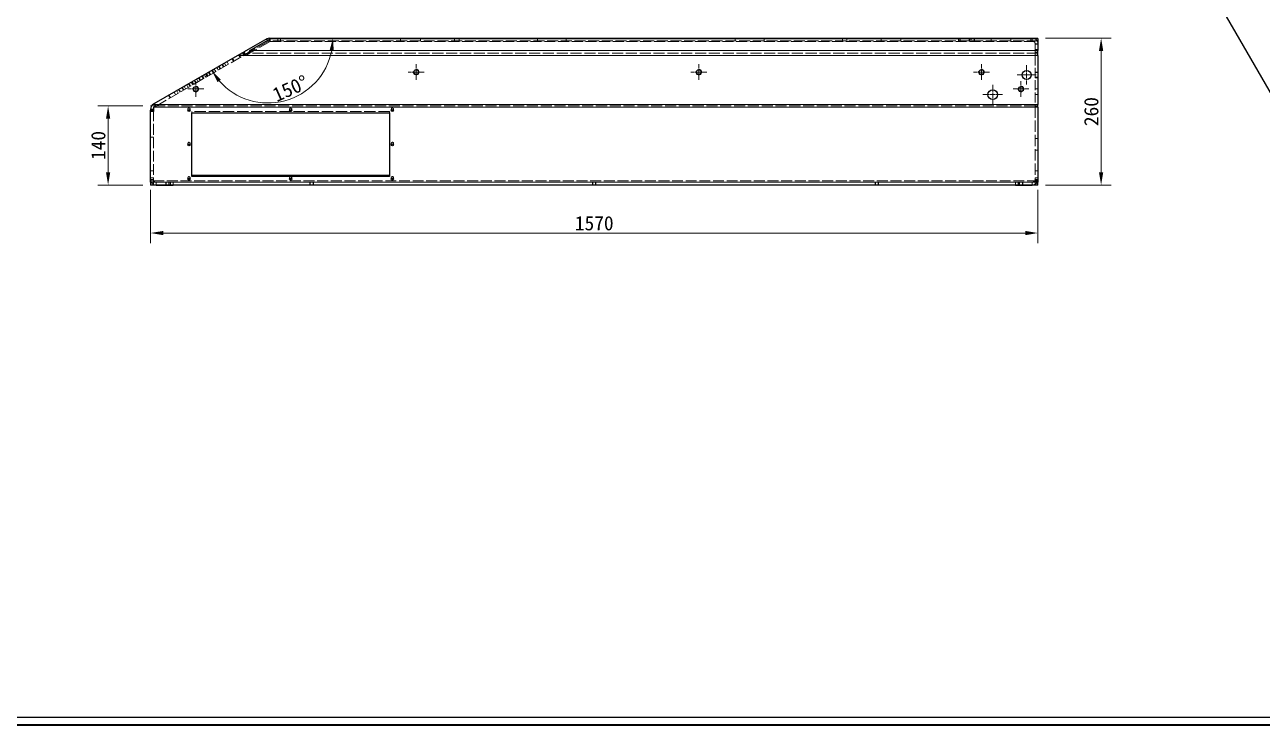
# Model space of a CAD drawing. Header units: millimetres. Extents: x 54 to 7520, y 49 to 5297.
# Drawn here: x 1780 to 3970, y 49 to 1290 of the extents above; entities that cross this region are included whole.
import ezdxf
from ezdxf.enums import TextEntityAlignment as Align

# ---------------------------------------------------------------- set-up
doc = ezdxf.new("R2010")
doc.units = ezdxf.units.MM
doc.header["$LTSCALE"] = 9
for name, pattern in [('CHAIN', [0.3543, 0.2362, -0.0295, 0.0591, -0.0295]), ('DASHED', [0.2067, 0.1654, -0.0413]), ('DOTTED', [0.0482, 0.0069, -0.0413])]:
    doc.linetypes.add(name, pattern=pattern)
for name, color, linetype, lineweight, true_color in [('中心标记 (ISO)', 1, 'CHAIN', 18, 0xff0000), ('尺寸 (ISO)', 7, 'Continuous', 18, 0x008000), ('隐藏 (ISO)', 5, 'DASHED', 18, 0x0000ff), ('隐藏窄的 (ISO)', 5, 'DASHED', 18, 0x0000ff)]:
    doc.layers.add(name, color=color, linetype=linetype, lineweight=lineweight, true_color=true_color)
for name, color, linetype, lineweight in [('可见 (ISO)', 7, 'Continuous', 25), ('可见窄的 (ISO)', 7, 'Continuous', 18), ('图框 (ISO)', 7, 'Continuous', 35), ('草图几何图元 (ISO)', 7, 'Continuous', 18)]:
    doc.layers.add(name, color=color, linetype=linetype, lineweight=lineweight)
doc.styles.get("Standard").update_dxf_attribs({"font": 'simfang.ttf'})
doc.styles.add('最新国标', font='simfang.ttf')
doc.dimstyles.new('默认 (GB)', dxfattribs={"dimscale": 9, "dimtxt": 2.8, "dimasz": 2.5, "dimexe": 2, "dimexo": 1.5, "dimgap": 0.5, "dimtad": 1, "dimtoh": 1, "dimdsep": 46, "dimtxsty": '最新国标', "dimcen": 0.09, "dimdle": 10, "dimclrd": 256, "dimclre": 256, "dimclrt": 256, "dimazin": 2, "dimtfac": 0.535714, "dimtdec": 3, "dimtmove": 0, "dimatfit": 3, "dimfxl": 0, "dimtolj": 1, "dimlwd": -1, "dimlwe": -1, "dimarcsym": 0})

# ---------------------------------------------------------------- blocks, each defined once
blk = doc.blocks.new('图框 最新国标')
at = {"layer": '图框 (ISO)', "color": 7, "linetype": 'Continuous', "lineweight": 25}
for q in [(6, 7), (18, 7)]:
    blk.add_line((834, 7), q, dxfattribs=at)
at = {"layer": '图框 (ISO)'}
blk.add_line((835.5, 5.5), (6, 5.5), dxfattribs=at)
at = {"layer": '图框 (ISO)', "lineweight": 30}
blk.add_attdef('零件代号', text='', height=2.5, rotation=180, dxfattribs=at).set_placement((35.5, 583), align=Align.MIDDLE_CENTER)
blk = doc.blocks.new('*D34')
at = {"layer": 'Defpoints', "color": 0, "transparency": 16777216}
for p in [(2002.8, 1010.8), (3572.8, 1010.8), (3572.8, 920.8)]:
    blk.add_point(p, dxfattribs=at)
at = {"layer": '尺寸 (ISO)', "color": 116, "true_color": 0x00803f, "transparency": 16777216}
for p, q in [((2002.8, 997.3), (2002.8, 902.8)), ((3572.8, 997.3), (3572.8, 902.8)), ((2025.3, 920.8), (3550.3, 920.8))]:
    blk.add_line(p, q, dxfattribs=at)
for points in [[(2025.3, 924.5), (2025.3, 917), (2002.8, 920.8)], [(3550.3, 924.5), (3550.3, 917), (3572.8, 920.8)]]:
    blk.add_solid(points, dxfattribs=at)
at = {"layer": '尺寸 (ISO)', "transparency": 16777216, "insert": (2787.8, 938), "char_height": 25.2, "attachment_point": 5, "style": '最新国标'}
blk.add_mtext('\\A1;1570', dxfattribs=at)
blk = doc.blocks.new('*D35')
at = {"layer": 'Defpoints', "color": 0, "transparency": 16777216}
for p in [(3572.8, 1265.8), (3572.8, 1005.8), (3684.6, 1005.8)]:
    blk.add_point(p, dxfattribs=at)
at = {"layer": '尺寸 (ISO)', "color": 116, "true_color": 0x00803f, "transparency": 16777216}
for p, q in [((3586.3, 1265.8), (3702.6, 1265.8)), ((3684.6, 1243.3), (3684.6, 1028.3)), ((3586.3, 1005.8), (3702.6, 1005.8))]:
    blk.add_line(p, q, dxfattribs=at)
for points in [[(3680.8, 1243.3), (3688.3, 1243.3), (3684.6, 1265.8)], [(3680.8, 1028.3), (3688.3, 1028.3), (3684.6, 1005.8)]]:
    blk.add_solid(points, dxfattribs=at)
at = {"layer": '尺寸 (ISO)', "transparency": 16777216, "insert": (3667.3, 1135.8), "char_height": 25.2, "attachment_point": 5, "rotation": 90, "style": '最新国标'}
blk.add_mtext('\\A1;260', dxfattribs=at)
blk = doc.blocks.new('*D36')
at = {"layer": 'Defpoints', "color": 0, "transparency": 16777216}
for p in [(2002.8, 1145.8), (1927.7, 1005.8), (2002.8, 1005.8)]:
    blk.add_point(p, dxfattribs=at)
at = {"layer": '尺寸 (ISO)', "color": 116, "true_color": 0x00803f, "transparency": 16777216}
for p, q in [((1989.3, 1145.8), (1909.7, 1145.8)), ((1927.7, 1123.3), (1927.7, 1028.3)), ((1989.3, 1005.8), (1909.7, 1005.8))]:
    blk.add_line(p, q, dxfattribs=at)
for points in [[(1924, 1123.3), (1931.5, 1123.3), (1927.7, 1145.8)], [(1924, 1028.3), (1931.5, 1028.3), (1927.7, 1005.8)]]:
    blk.add_solid(points, dxfattribs=at)
at = {"layer": '尺寸 (ISO)', "transparency": 16777216, "insert": (1910.5, 1075.8), "char_height": 25.2, "attachment_point": 5, "rotation": 90, "style": '最新国标'}
blk.add_mtext('\\A1;140', dxfattribs=at)
blk = doc.blocks.new('*D37')
at = {"layer": 'Defpoints', "color": 0, "transparency": 16777216}
for p in [(2199, 1259), (2210.7, 1265.8), (2224.2, 1265.8), (2190.7, 1152.7)]:
    blk.add_point(p, dxfattribs=at)
at = {"layer": '尺寸 (ISO)', "color": 116, "true_color": 0x00803f, "transparency": 16777216}
blk.add_line((2187.3, 1252.3), (2095.7, 1199.4), dxfattribs=at)
blk.add_arc((2210.7, 1265.8), 114.8, 221.2489, 348.7511, dxfattribs=at)
for points in [[(2319.5, 1243.7), (2327, 1243), (2325.5, 1265.8)], [(2121.3, 1187.9), (2127.4, 1192.3), (2111.3, 1208.4)]]:
    blk.add_solid(points, dxfattribs=at)
at = {"layer": '尺寸 (ISO)', "transparency": 16777216, "insert": (2250.2, 1176.6), "char_height": 25.2, "attachment_point": 5, "rotation": 23.9111, "style": '最新国标'}
blk.add_mtext('\\A1;150°', dxfattribs=at)

msp = doc.modelspace()

# ---------------------------------------------------------------- linework, layer by layer
at = {"layer": '中心标记 (ISO)', "ltscale": 3.45699}
for p, q in [((2486.8229, 1205.7507), (2458.8229, 1205.7507)), ((2472.8229, 1219.7507), (2472.8229, 1191.7507)), ((2986.8229, 1205.7507), (2958.8229, 1205.7507)), ((2972.8229, 1219.7507), (2972.8229, 1191.7507)), ((3486.8229, 1205.7507), (3458.8229, 1205.7507)), ((3472.8229, 1219.7507), (3472.8229, 1191.7507)), ((2082.8229, 1189.7507), (2082.8229, 1161.7507)), ((3542.8229, 1189.7507), (3542.8229, 1161.7507)), ((2096.8229, 1175.7507), (2068.8229, 1175.7507)), ((3556.8229, 1175.7507), (3528.8229, 1175.7507))]:
    msp.add_line(p, q, dxfattribs=at)
at = {"layer": '中心标记 (ISO)', "ltscale": 4.197795}
for p, q in [((3552.8229, 1217.7507), (3552.8229, 1183.7507)), ((3569.8229, 1200.7507), (3535.8229, 1200.7507))]:
    msp.add_line(p, q, dxfattribs=at)
at = {"layer": '中心标记 (ISO)', "ltscale": 4.321262}
for p, q in [((3492.8229, 1183.2507), (3492.8229, 1148.2507)), ((3510.3229, 1165.7507), (3475.3229, 1165.7507))]:
    msp.add_line(p, q, dxfattribs=at)
at = {"layer": '可见 (ISO)'}
for p, q in [((4505.7455, 266.1744), (3846.0083, 1408.8729)), ((2208.3484, 1264.411), (2168.5879, 1241.4553)), ((2178.4031, 1243.6375), (2214.3839, 1264.411)), ((2209.8572, 1261.7975), (2208.3484, 1264.411)), ((2213.3484, 1265.7507), (2214.3839, 1265.7507)), ((2213.3484, 1263.8131), (2213.3484, 1265.7507)), ((2214.3839, 1265.7507), (2214.3839, 1264.411)), ((2214.3839, 1265.7507), (3572.8229, 1265.7507)), ((3572.8229, 1264.411), (3572.8229, 1265.7507)), ((3572.8229, 1264.411), (3572.8229, 1243.6375)), ((2156.2073, 1234.3074), (2008.8228, 1149.2148)), ((2165.7532, 1239.8187), (2156.2073, 1234.3074)), ((2173.4031, 1234.9772), (2158.7073, 1234.9772)), ((2165.7532, 1239.8187), (2168.5879, 1241.4553)), ((2167.3676, 1234.9772), (2168.2532, 1235.4885)), ((2171.0879, 1237.1252), (2168.2532, 1235.4885)), ((2175.8452, 1239.8718), (2171.0879, 1237.1252)), ((3572.8229, 1234.9772), (3572.8229, 1243.6375)), ((3572.8229, 1234.9772), (3572.8229, 1148.4302)), ((2002.8228, 1139.9772), (2002.8228, 1138.136)), ((2007.8228, 1148.6375), (2008.8228, 1149.2148)), ((2007.8228, 1138.136), (2007.8228, 1139.9772)), ((2008.8228, 1149.2148), (2008.8228, 1148.4302)), ((2008.8228, 1148.4302), (2008.8228, 1143.4302)), ((2008.8228, 1135.636), (2008.8228, 1143.4302)), ((3572.8229, 1143.4302), (3572.8229, 1148.4302)), ((3572.8229, 1143.4302), (3572.8229, 1010.7508)), ((2002.8228, 1135.636), (2002.8228, 1138.136)), ((2008.8228, 1138.136), (2002.8228, 1138.136)), ((2002.8228, 1010.7508), (2002.8228, 1135.636)), ((2008.8228, 1135.636), (2002.8228, 1135.636)), ((2075.8228, 1020.7989), (2075.8228, 1133.3822)), ((2075.8228, 1133.3822), (2425.8228, 1133.3822)), ((2425.8228, 1133.3822), (2425.8228, 1020.7989)), ((2002.8228, 1010.7508), (2002.8228, 1005.7508)), ((2075.8228, 1023.2989), (2425.8228, 1023.2989)), ((2425.8228, 1020.7989), (2075.8228, 1020.7989)), ((3572.8229, 1005.7508), (3572.8229, 1010.7508)), ((3572.8229, 1005.7508), (2002.8228, 1005.7508)), ((2012.8228, 1005.7507), (2042.8228, 1005.7507)), ((2042.8228, 1005.7508), (2042.8228, 1005.7507)), ((3532.8229, 1005.7508), (3532.8229, 1005.7507)), ((3532.8229, 1005.7507), (3562.8229, 1005.7507))]:
    msp.add_line(p, q, dxfattribs=at)
for centre, radius in [((2472.8229, 1205.7507), 4.188), ((2972.8229, 1205.7507), 4.188), ((3472.8229, 1205.7507), 4.188), ((3552.8229, 1200.7507), 8), ((2082.8229, 1175.7507), 4.188), ((3492.8229, 1165.7507), 8.5), ((3542.8229, 1175.7507), 4.188)]:
    msp.add_circle(centre, radius, dxfattribs=at)
for centre, radius, start, end in [((2213.3484, 1255.7507), 10, 90, 120), ((2158.7073, 1229.9772), 5, 90, 120), ((2012.8228, 1139.9772), 10, 120, 180), ((2012.8228, 1139.9772), 5, 143.1301024, 180), ((2012.8228, 1015.7507), 10, 269.7929805, 270), ((3562.8229, 1015.7507), 10, 270, 270.2070195)]:
    msp.add_arc(centre, radius, start, end, dxfattribs=at)
for centre in [(2070.8228, 1137.7123), (2250.8228, 1137.7123), (2430.8228, 1137.7123), (2070.8228, 1077.0905), (2430.8228, 1077.0905), (2070.8228, 1016.4687), (2250.8228, 1016.4687), (2430.8228, 1016.4687)]:
    msp.add_ellipse(centre, major_axis=(2.067, 0), ratio=0.866025404, dxfattribs=at)
for centre in [(2070.8228, 1140.2123), (2250.8228, 1140.2123), (2430.8228, 1140.2123), (2070.8228, 1079.5905), (2430.8228, 1079.5905), (2070.8228, 1018.9687), (2250.8228, 1018.9687), (2430.8228, 1018.9687)]:
    msp.add_ellipse(centre, major_axis=(2.067, 0), ratio=0.866025404, start_param=3.914605395, end_param=5.510172566, dxfattribs=at)
msp.add_open_spline([(2173.4031, 1234.9772), (2174.6016, 1237.4872), (2175.8, 1239.9841), (2176.9984, 1241.8155), (2177.4667, 1242.5311), (2177.9349, 1243.1472), (2178.4031, 1243.6375)], degree=3, knots=[0, 0, 0, 0, 0.752999647, 0.752999647, 0.752999647, 1.047197551, 1.047197551, 1.047197551, 1.047197551], dxfattribs=at)
at = {"layer": '可见窄的 (ISO)'}
for p, q in [((3572.8229, 1264.411), (2214.3839, 1264.411)), ((2165.7532, 1239.8187), (2168.2532, 1235.4885)), ((2171.0879, 1237.1252), (2168.5879, 1241.4553)), ((3572.8229, 1234.9772), (2173.4031, 1234.9772)), ((2178.4031, 1243.6375), (3572.8229, 1243.6375)), ((2007.8228, 1139.9772), (2002.8228, 1139.9772)), ((2008.8228, 1146.9054), (2007.8228, 1148.6375)), ((2008.8228, 1148.4302), (3572.8229, 1148.4302)), ((3572.8229, 1143.4302), (2008.8228, 1143.4302)), ((2002.8228, 1010.7508), (3572.8229, 1010.7508)), ((2012.8228, 1005.7508), (2012.8228, 1005.7507)), ((3562.8229, 1005.7507), (3562.8229, 1005.7508))]:
    msp.add_line(p, q, dxfattribs=at)
for centre in [(2472.8229, 1205.7507), (2972.8229, 1205.7507), (3472.8229, 1205.7507), (2082.8229, 1175.7507), (3542.8229, 1175.7507)]:
    msp.add_arc(centre, 5, 170, 80, dxfattribs=at)
at = {"layer": '草图几何图元 (ISO)', "color": 1, "linetype": 'DOTTED', "ltscale": 2.431707, "true_color": 0xff0000}
for p in [(2208.3484, 1264.411), (2213.3484, 1265.7507)]:
    msp.add_line(p, (2210.6689, 1265.7507), dxfattribs=at)
at = {"layer": '草图几何图元 (ISO)', "color": 1, "linetype": 'DOTTED', "ltscale": 5.239717, "true_color": 0xff0000}
for p in [(2007.8228, 1148.6375), (2002.8228, 1139.9772)]:
    msp.add_line(p, (2002.8228, 1145.7507), dxfattribs=at)
at = {"layer": '隐藏 (ISO)', "ltscale": 14.370861}
msp.add_line((2210.8484, 1260.0809), (2175.8452, 1239.8718), dxfattribs=at)
at = {"layer": '隐藏 (ISO)', "ltscale": 14.77222}
msp.add_line((2214.3839, 1260.0809), (2178.4031, 1239.3074), dxfattribs=at)
at = {"layer": '隐藏 (ISO)', "ltscale": 0.419406}
msp.add_line((2210.8484, 1260.0809), (2209.8572, 1261.7975), dxfattribs=at)
at = {"layer": '隐藏 (ISO)', "ltscale": 0.648002}
msp.add_line((2213.3484, 1260.7507), (2213.3484, 1263.8131), dxfattribs=at)
at = {"layer": '隐藏 (ISO)', "ltscale": 0.219053}
msp.add_line((2214.3839, 1260.7507), (2213.3484, 1260.7507), dxfattribs=at)
at = {"layer": '隐藏 (ISO)', "ltscale": 1.058065}
for p, q in [((2214.3839, 1260.0809), (2214.3839, 1264.411)), ((2232.8229, 1265.7507), (2232.8229, 1260.7507)), ((2445.3229, 1265.7507), (2445.3229, 1260.7507)), ((2480.3229, 1265.7507), (2480.3229, 1260.7507)), ((2540.8229, 1265.7507), (2540.8229, 1260.7507)), ((2548.8229, 1265.7507), (2548.8229, 1260.7507)), ((2687.3229, 1265.7507), (2687.3229, 1260.7507)), ((2738.3229, 1265.7507), (2738.3229, 1260.7507)), ((3037.3229, 1265.7507), (3037.3229, 1260.7507)), ((3088.3229, 1265.7507), (3088.3229, 1260.7507)), ((3226.8229, 1265.7507), (3226.8229, 1260.7507)), ((3234.8229, 1265.7507), (3234.8229, 1260.7507)), ((3295.3229, 1265.7507), (3295.3229, 1260.7507)), ((3330.3229, 1265.7507), (3330.3229, 1260.7507)), ((3432.1229, 1265.7507), (3432.1229, 1260.7507)), ((3432.3934, 1260.7507), (3432.3934, 1265.7507)), ((3434.8524, 1260.7507), (3434.8524, 1265.7507)), ((3435.1229, 1260.7507), (3435.1229, 1265.7507)), ((3451.3229, 1265.7507), (3451.3229, 1260.7507)), ((3451.5934, 1260.7507), (3451.5934, 1265.7507)), ((3454.0524, 1260.7507), (3454.0524, 1265.7507)), ((3454.3229, 1260.7507), (3454.3229, 1265.7507)), ((3454.8644, 1260.7507), (3454.8644, 1265.7507)), ((3459.7814, 1260.7507), (3459.7814, 1265.7507)), ((3460.3229, 1260.7507), (3460.3229, 1265.7507)), ((3489.8229, 1260.7507), (3489.8229, 1265.7507)), ((3524.8229, 1260.7507), (3524.8229, 1265.7507)), ((3560.3229, 1260.7507), (3560.3229, 1265.7507)), ((3572.8229, 1255.7507), (3567.8229, 1255.7507)), ((2148.1189, 1229.6375), (2150.6189, 1225.3074)), ((2158.7073, 1235.7507), (2161.2073, 1231.4206)), ((2161.9106, 1231.8266), (2159.4106, 1236.1567)), ((2169.1644, 1236.0146), (2166.6644, 1240.3447)), ((2169.8676, 1236.4206), (2167.3676, 1240.7507)), ((3567.8229, 1245.7507), (3572.8229, 1245.7507)), ((3572.8229, 1240.7507), (3567.8229, 1240.7507)), ((2107.7147, 1200.5366), (2105.2147, 1204.8667)), ((2108.1836, 1200.8074), (2105.6836, 1205.1375)), ((2113.5759, 1203.9206), (2111.0759, 1208.2507)), ((2112.6118, 1209.1375), (2115.1118, 1204.8074)), ((2123.4372, 1215.3875), (2125.9372, 1211.0574)), ((2130.3654, 1219.3875), (2132.8654, 1215.0574)), ((3572.8229, 1205.7507), (3567.8229, 1205.7507)), ((3567.8229, 1204.9387), (3572.8229, 1204.9387)), ((2070.1766, 1184.6375), (2072.6766, 1180.3074)), ((2074.9397, 1187.3875), (2077.4397, 1183.0574)), ((2077.1048, 1188.6375), (2079.6048, 1184.3074)), ((2081.0019, 1190.8875), (2083.5019, 1186.5574)), ((2087.9301, 1194.8875), (2090.4301, 1190.5574)), ((2094.8583, 1198.8875), (2097.3583, 1194.5574)), ((2100.4875, 1202.1375), (2102.9875, 1197.8074)), ((2103.4564, 1198.0781), (2100.9564, 1202.4082)), ((3567.8229, 1196.5627), (3572.8229, 1196.5627)), ((3567.8229, 1195.7507), (3572.8229, 1195.7507)), ((2034.6696, 1164.1375), (2037.1696, 1159.8074)), ((2052.4231, 1174.3875), (2054.9231, 1170.0574)), ((2053.2891, 1174.8875), (2055.7891, 1170.5574)), ((2059.3513, 1178.3875), (2061.8513, 1174.0574)), ((3572.8229, 1165.7507), (3567.8229, 1165.7507)), ((2009.9878, 1149.8875), (2012.4878, 1145.5574)), ((2068.7558, 1140.2123), (2068.7558, 1137.7123)), ((2072.8898, 1140.2123), (2072.8898, 1137.7123)), ((2248.7558, 1140.2123), (2248.7558, 1137.7123)), ((2252.8898, 1140.2123), (2252.8898, 1137.7123)), ((2428.7558, 1140.2123), (2428.7558, 1137.7123)), ((2432.8898, 1140.2123), (2432.8898, 1137.7123)), ((2002.8228, 1137.6366), (2007.8228, 1137.6366)), ((2075.8228, 1133.3822), (2075.8228, 1135.8822)), ((2425.8228, 1133.3822), (2425.8228, 1135.8822)), ((2007.8228, 1090.7507), (2002.8228, 1090.7507)), ((2068.7558, 1079.5905), (2068.7558, 1077.0905)), ((2072.8898, 1079.5905), (2072.8898, 1077.0905)), ((2428.7558, 1079.5905), (2428.7558, 1077.0905)), ((2432.8898, 1079.5905), (2432.8898, 1077.0905)), ((3567.8229, 1088.2507), (3572.8229, 1088.2507)), ((3567.8229, 1067.2507), (3572.8229, 1067.2507)), ((2007.8228, 1030.7507), (2002.8228, 1030.7507)), ((3572.8229, 1030.7507), (3567.8229, 1030.7507)), ((2007.8228, 1018.2507), (2002.8228, 1018.2507)), ((2002.8228, 1011.2507), (2007.8228, 1011.2507)), ((2029.8228, 1010.7507), (2029.8228, 1005.7507)), ((2029.8228, 1010.7507), (2029.8228, 1005.7507)), ((2030.3643, 1010.7507), (2030.3643, 1005.7507)), ((2035.2813, 1010.7507), (2035.2813, 1005.7507)), ((2035.8228, 1005.7507), (2035.8228, 1010.7507)), ((2035.8228, 1005.7507), (2035.8228, 1010.7507)), ((2068.7558, 1018.9687), (2068.7558, 1016.4687)), ((2072.8898, 1018.9687), (2072.8898, 1016.4687)), ((2248.7558, 1018.9687), (2248.7558, 1016.4687)), ((2252.8898, 1018.9687), (2252.8898, 1016.4687)), ((2284.8228, 1010.7508), (2284.8228, 1005.7508)), ((2285.3643, 1010.7508), (2285.3643, 1005.7508)), ((2290.2813, 1010.7508), (2290.2813, 1005.7508)), ((2290.8228, 1005.7508), (2290.8228, 1010.7508)), ((2428.7558, 1018.9687), (2428.7558, 1016.4687)), ((2432.8898, 1018.9687), (2432.8898, 1016.4687)), ((2784.8228, 1010.7508), (2784.8228, 1005.7508)), ((2785.3643, 1010.7508), (2785.3643, 1005.7508)), ((2790.2813, 1010.7508), (2790.2813, 1005.7508)), ((2790.8228, 1005.7508), (2790.8228, 1010.7508)), ((3284.8228, 1010.7508), (3284.8228, 1005.7508)), ((3285.3643, 1010.7508), (3285.3643, 1005.7508)), ((3290.2813, 1010.7508), (3290.2813, 1005.7508)), ((3290.8228, 1005.7508), (3290.8228, 1010.7508)), ((3539.8229, 1010.7507), (3539.8229, 1005.7507)), ((3539.8229, 1010.7507), (3539.8229, 1005.7507)), ((3540.3644, 1010.7507), (3540.3644, 1005.7507)), ((3545.2814, 1010.7507), (3545.2814, 1005.7507)), ((3545.8229, 1005.7507), (3545.8229, 1010.7507)), ((3545.8229, 1005.7507), (3545.8229, 1010.7507)), ((3567.8229, 1018.2507), (3572.8229, 1018.2507)), ((3572.8229, 1011.2508), (3567.8229, 1011.2508))]:
    msp.add_line(p, q, dxfattribs=at)
at = {"layer": '隐藏 (ISO)', "ltscale": 13.039745}
msp.add_line((3572.8229, 1260.7507), (2214.3839, 1260.7507), dxfattribs=at)
at = {"layer": '隐藏 (ISO)', "ltscale": 0.553954}
for p, q in [((3567.8229, 1255.0809), (3567.8229, 1255.7507)), ((3567.8229, 1145.1982), (3567.8229, 1147.6982))]:
    msp.add_line(p, q, dxfattribs=at)
at = {"layer": '隐藏 (ISO)', "ltscale": 6.676286}
msp.add_line((3567.8229, 1255.0809), (3567.8229, 1239.3074), dxfattribs=at)
at = {"layer": '隐藏 (ISO)', "ltscale": 13.733557}
msp.add_line((2012.4878, 1145.5574), (2167.3676, 1234.9772), dxfattribs=at)
at = {"layer": '隐藏 (ISO)', "ltscale": 0.949436}
msp.add_line((2178.4031, 1239.7519), (2178.4031, 1243.6375), dxfattribs=at)
at = {"layer": '隐藏 (ISO)', "ltscale": 0.108529}
msp.add_line((2178.4031, 1239.3074), (2178.4031, 1239.7519), dxfattribs=at)
at = {"layer": '隐藏 (ISO)', "ltscale": 1.108008}
for p, q in [((3567.8229, 1234.9772), (3567.8229, 1239.3074)), ((3567.8229, 1011.2508), (3567.8229, 1013.7508))]:
    msp.add_line(p, q, dxfattribs=at)
at = {"layer": '隐藏 (ISO)', "ltscale": 11.729164}
msp.add_line((3567.8229, 1234.9772), (3567.8229, 1147.6982), dxfattribs=at)
at = {"layer": '隐藏 (ISO)', "ltscale": 0.528982}
msp.add_line((2012.4878, 1145.5574), (2010.3228, 1144.3074), dxfattribs=at)
at = {"layer": '隐藏 (ISO)', "ltscale": 13.598376}
msp.add_line((3567.8229, 1145.1982), (3567.8229, 1013.7508), dxfattribs=at)
at = {"layer": '隐藏 (ISO)', "ltscale": 0.105583}
msp.add_line((2007.8228, 1137.6366), (2007.8228, 1138.136), dxfattribs=at)
at = {"layer": '隐藏 (ISO)', "ltscale": 12.764407}
msp.add_line((2007.8228, 1137.6366), (2007.8228, 1014.2507), dxfattribs=at)
at = {"layer": '隐藏 (ISO)', "ltscale": 13.438693}
msp.add_line((2425.8228, 1135.8822), (2075.8228, 1135.8822), dxfattribs=at)
at = {"layer": '隐藏 (ISO)', "ltscale": 1.329629}
msp.add_line((2007.8228, 1014.2507), (2007.8228, 1011.2507), dxfattribs=at)
at = {"layer": '隐藏 (ISO)', "ltscale": 6.348889}
for p, q in [((2042.8228, 1010.7507), (2012.8228, 1010.7507)), ((3532.8229, 1010.7507), (3562.8229, 1010.7507))]:
    msp.add_line(p, q, dxfattribs=at)
at = {"layer": '隐藏 (ISO)', "ltscale": 1.058051}
for p, q in [((2042.8228, 1010.7507), (2042.8228, 1005.7508)), ((3532.8229, 1010.7507), (3532.8229, 1005.7508))]:
    msp.add_line(p, q, dxfattribs=at)
at = {"layer": '隐藏 (ISO)', "ltscale": 0.553954}
msp.add_arc((2213.3484, 1255.7507), 5, 90, 120, dxfattribs=at)
at = {"layer": '隐藏 (ISO)', "ltscale": 3.324223}
msp.add_arc((3562.8229, 1255.7507), 10, 0, 90, dxfattribs=at)
at = {"layer": '隐藏 (ISO)', "ltscale": 1.662061}
for centre, start, end in [((3562.8229, 1255.7507), 0, 90), ((2012.8228, 1015.7507), 180, 270), ((3562.8229, 1015.7507), 270, 0)]:
    msp.add_arc(centre, 5, start, end, dxfattribs=at)
at = {"layer": '隐藏 (ISO)', "ltscale": 0.427077}
msp.add_arc((2012.8228, 1139.9772), 5, 120, 143.1301024, dxfattribs=at)
at = {"layer": '隐藏 (ISO)', "ltscale": 3.316576}
for centre, start, end in [((2012.8228, 1015.7507), 180, 269.7929805), ((3562.8229, 1015.7507), 270.2070195, 0)]:
    msp.add_arc(centre, 10, start, end, dxfattribs=at)
at = {"layer": '隐藏 (ISO)', "ltscale": 2.050477}
for centre in [(2070.8228, 1140.2123), (2250.8228, 1140.2123), (2430.8228, 1140.2123), (2070.8228, 1079.5905), (2430.8228, 1079.5905), (2070.8228, 1018.9687), (2250.8228, 1018.9687), (2430.8228, 1018.9687)]:
    msp.add_ellipse(centre, major_axis=(2.067, 0), ratio=0.866025404, start_param=5.510172566, end_param=10.197790702, dxfattribs=at)
at = {"layer": '隐藏 (ISO)', "ltscale": 1.5315}
msp.add_open_spline([(2178.4031, 1239.3074), (2176.9779, 1238.5611), (2175.5527, 1237.2083), (2174.1276, 1235.7329), (2173.8861, 1235.483), (2173.6446, 1235.2301), (2173.4031, 1234.9772)], degree=3, knots=[0, 0, 0, 0, 0.895472537, 0.895472537, 0.895472537, 1.047197551, 1.047197551, 1.047197551, 1.047197551], dxfattribs=at)
at = {"layer": '隐藏窄的 (ISO)', "ltscale": 13.039745}
msp.add_line((2214.3839, 1260.0809), (3572.8229, 1260.0809), dxfattribs=at)
at = {"layer": '隐藏窄的 (ISO)', "ltscale": 1.058065}
for p, q in [((2227.8229, 1260.7507), (2227.8229, 1265.7507)), ((3562.8229, 1260.7507), (3562.8229, 1265.7507)), ((3572.8229, 1255.0809), (3567.8229, 1255.0809)), ((2147.0747, 1229.0346), (2149.5747, 1224.7045)), ((3572.8229, 1235.7507), (3567.8229, 1235.7507)), ((2106.7279, 1205.7404), (2109.2279, 1201.4102)), ((2111.5676, 1208.5346), (2114.0676, 1204.2045)), ((2115.4061, 1210.7507), (2117.9061, 1206.4206)), ((2115.8211, 1210.9904), (2118.3211, 1206.6602)), ((2120.2279, 1213.5346), (2122.7279, 1209.2045)), ((2124.4814, 1215.9904), (2126.9814, 1211.6602)), ((2129.3211, 1218.7846), (2131.8211, 1214.4545)), ((2133.5747, 1221.2404), (2136.0747, 1216.9102)), ((2137.9814, 1223.7846), (2140.4814, 1219.4545)), ((2066.9673, 1182.7846), (2069.4673, 1178.4545)), ((2071.2208, 1185.2404), (2073.7208, 1180.9102)), ((2076.0606, 1188.0346), (2078.5606, 1183.7045)), ((2080.3141, 1190.4904), (2082.8141, 1186.1602)), ((2084.7208, 1193.0346), (2087.2208, 1188.7045)), ((2088.9743, 1195.4904), (2091.4743, 1191.1602)), ((2093.8141, 1198.2846), (2096.3141, 1193.9545)), ((2098.0676, 1200.7404), (2100.5676, 1196.4102)), ((2102.4743, 1203.2846), (2104.9743, 1198.9545)), ((2035.7138, 1164.7404), (2038.2138, 1160.4102)), ((2044.807, 1169.9904), (2047.307, 1165.6602)), ((2049.2138, 1172.5346), (2051.7138, 1168.2045)), ((2053.4673, 1174.9904), (2055.9673, 1170.6602)), ((2058.307, 1177.7846), (2060.807, 1173.4545)), ((2062.5606, 1180.2404), (2065.0606, 1175.9102)), ((3567.8229, 1175.7507), (3572.8229, 1175.7507)), ((3572.8229, 1147.6982), (3567.8229, 1147.6982)), ((3572.8229, 1145.1982), (3567.8229, 1145.1982)), ((2007.8228, 1015.7507), (2002.8228, 1015.7507)), ((2007.8228, 1014.2507), (2002.8228, 1014.2507)), ((2007.8228, 1010.7508), (2007.8228, 1005.7508)), ((2037.8228, 1005.7507), (2037.8228, 1010.7507)), ((3537.8229, 1010.7507), (3537.8229, 1005.7507)), ((3567.8229, 1015.7507), (3572.8229, 1015.7507)), ((3572.8229, 1013.7508), (3567.8229, 1013.7508)), ((3567.8229, 1005.7508), (3567.8229, 1010.7508))]:
    msp.add_line(p, q, dxfattribs=at)
at = {"layer": '隐藏窄的 (ISO)', "ltscale": 13.150301}
msp.add_line((3572.8229, 1239.3074), (2178.4031, 1239.3074), dxfattribs=at)
at = {"layer": '隐藏窄的 (ISO)', "ltscale": 0.634799}
msp.add_line((2010.3228, 1144.3074), (2008.8228, 1146.9054), dxfattribs=at)
at = {"layer": '隐藏窄的 (ISO)', "ltscale": 13.136323}
msp.add_line((2008.8228, 1145.9302), (3572.8229, 1145.9302), dxfattribs=at)
at = {"layer": '隐藏窄的 (ISO)', "ltscale": 12.983846}
msp.add_line((3572.8229, 1013.2508), (2002.8228, 1013.2508), dxfattribs=at)
at = {"layer": '隐藏窄的 (ISO)', "ltscale": 1.058051}
for p, q in [((2012.8228, 1010.7507), (2012.8228, 1005.7508)), ((3562.8229, 1005.7508), (3562.8229, 1010.7507))]:
    msp.add_line(p, q, dxfattribs=at)

# ---------------------------------------------------------------- block references
at = {"xscale": 9, "yscale": 9, "zscale": 9}
msp.add_blockref('图框 最新国标', (0, 0), dxfattribs=at)

# ---------------------------------------------------------------- dimensions: what is measured, and where the dimension line sits
at = {"layer": '尺寸 (ISO)', "color": 116, "true_color": 0x00803f}
dim = msp.add_angular_dim_3p(base=(2190.7363, 1152.7073), center=(2210.6689, 1265.7507), p1=(2198.9775, 1259.0007), p2=(2224.1689, 1265.7507), dimstyle='默认 (GB)', override={"dimgap": 0.5, "dimtoh": 0, "dimse2": 1, "dimadec": 2, "dimtol": 0, "dimlim": 0, "dimtp": 0, "dimtm": 0, "dimtdec": 2}, dxfattribs=at)
dim.commit()
dim.dimension.update_dxf_attribs({"geometry": '*D37', "text_midpoint": (2257.1943, 1160.815), "dimtype": 165})
for base, p1, p2, angle, picture, middle in [((3684.5931, 1005.7508), (3572.8229, 1265.7507), (3572.8229, 1005.7508), 270, '*D35', (3684.5931, 1135.7508)), ((1927.7166, 1005.7508), (2002.8228, 1145.7507), (2002.8228, 1005.7508), 90, '*D36', (1927.7166, 1075.7508))]:
    dim = msp.add_linear_dim(base=base, p1=p1, p2=p2, angle=angle, dimstyle='默认 (GB)', override={"dimgap": 0.5, "dimtoh": 0, "dimdec": 2, "dimtol": 0, "dimlim": 0, "dimtp": 0, "dimtm": 0, "dimtdec": 3, "dimtofl": 0, "dimatfit": 1}, dxfattribs=at)
    dim.commit()
    dim.dimension.update_dxf_attribs({"geometry": picture, "text_midpoint": middle, "dimtype": 160})
dim = msp.add_linear_dim(base=(3572.8229, 920.7508), p1=(2002.8228, 1010.7508), p2=(3572.8229, 1010.7508), dimstyle='默认 (GB)', override={"dimgap": 0.5, "dimtoh": 0, "dimdec": 2, "dimtol": 0, "dimlim": 0, "dimtp": 0, "dimtm": 0, "dimtdec": 3, "dimtofl": 0, "dimatfit": 1}, dxfattribs=at)
dim.commit()
dim.dimension.update_dxf_attribs({"geometry": '*D34', "text_midpoint": (2787.8228, 920.7508), "dimtype": 160})

doc.saveas('drawing.dxf')
